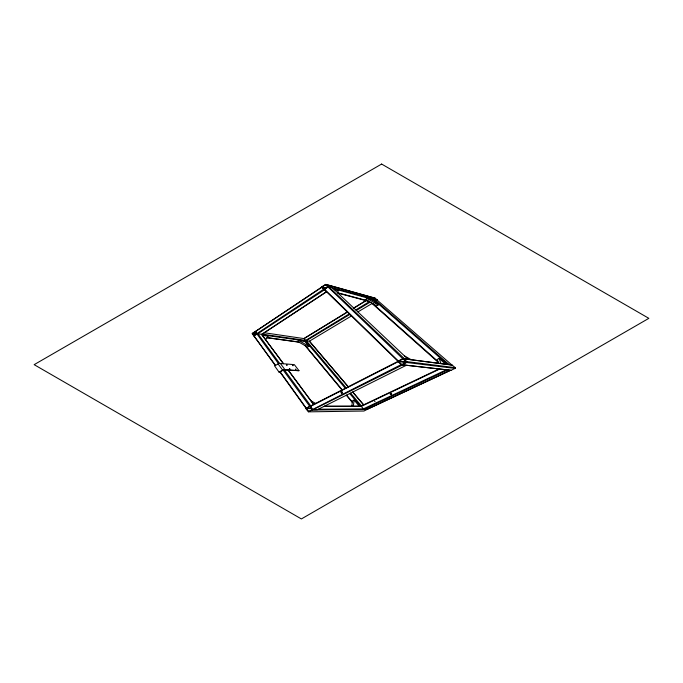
<?xml version="1.0" encoding="UTF-8"?>
<svg xmlns="http://www.w3.org/2000/svg" width="683" height="683" viewBox="0 0 683 683"><rect width="100%" height="100%" fill="white"/><g stroke="black" fill="none" stroke-linecap="round" stroke-linejoin="round"><path stroke-width="1.02" d="M324.408 289.703L324.297 289.66A2.587 1.494 0 0 1 323.691 289.319L321.582 287.133A1.392 0.803 0 0 1 321.702 286.843L325.748 284.376L375.198 298.189M321.966 287.108L325.586 284.666L327.618 286.834L324.109 289.105L321.992 287.15L325.663 288.141M397.976 361.247L324.331 289.626L327.942 286.911A1.392 0.803 0 0 0 328.062 286.621L325.97 284.487L375.377 298.275L377.494 300.315M256.893 333.722L254.127 335.652L252.462 333.663L256.296 334.2M252.437 333.586L255.391 331.631M353.367 406.137L354.076 400.059L352.488 400.836L351.839 406.137M397.941 361.384L310.492 406.035L312.635 409.51A1.545 0.896 0 0 1 312.566 409.791L308.545 411.849L363.988 411.029L367.539 409.185M337.53 292.64L338.281 290.702L334.337 289.626M265.678 339.613L268.188 336.207L262.554 335.404M341.227 392.11L342.132 391.999A1.144 0.666 0 0 1 342.234 392.87M342.234 392.921L341.876 393.058A1.076 0.615 0 0 1 341.654 392.196L341.739 392.042M374.6 401.502L375.095 401.621M255.707 331.289L321.582 287.202M255.655 331.383L321.667 287.364M323.631 289.268L257.132 333.458L255.681 331.468M261.922 334.38L257.747 333.816A1.733 0.999 0 0 1 257.312 333.611L257.192 333.552A1.392 0.803 0 0 1 257.081 333.944L257.201 333.953A1.46 0.845 0 0 1 257.653 333.859L324.493 289.78M283.3 363.655L261.615 334.388L326.457 291.692M261.965 334.354L326.585 291.82M322.06 286.894L325.97 287.936M252.522 333.424L256.62 333.996M407.469 358.831L403.576 358.396A2.459 1.417 0 0 0 402.919 358.566L398.044 361.128A1.46 0.845 0 0 0 397.941 361.427L401.186 364.748A2.834 1.639 0 0 0 401.715 365.046L405.6 365.559M310.603 405.975L310.406 406.001A2.442 1.409 0 0 0 309.655 406.214L283.24 370.16L279.082 372.175L274.626 365.934L278.664 363.621A3.808 2.194 0 0 1 279.467 363.433L294.339 364.637L298.983 370.69L284.376 369.913L310.739 405.907M298.753 340.527L297.464 341.321L307.632 347.075L308.938 346.29L304.823 341.38L298.753 340.527L308.938 346.29M367.087 298.556L365.525 299.513L376.657 305.864L378.237 304.925L372.756 300.102L367.087 298.556L378.237 304.925M304.097 338.409L347.288 311.96M353.768 307.99L365.866 300.58M264.372 332.766L304.114 338.614L347.434 312.097M353.922 308.127L366.131 300.657M349.269 313.881L305.642 340.424L262.221 334.183M355.8 309.911L369.332 301.69M304.823 341.38L305.6 340.919A1.332 0.768 0 0 1 306.121 340.8L309.484 341.227M372.756 300.102L373.695 299.547A1.264 0.726 0 0 1 374.182 299.427L377.281 300.204L451.574 364.722M304.114 338.614L305.728 340.51A1.631 0.939 0 0 0 306.189 340.749L349.833 314.428M356.381 310.458L370.101 302.125M279.082 372.175L283.214 369.853A4.021 2.322 0 0 1 284.026 369.665L298.983 370.69M351.412 315.964L309.356 341.218L348.168 386.8M357.909 311.9L372.064 303.5M324.468 289.259L323.819 289.37L324.288 289.498M403.311 358.908L398.479 361.469L401.877 364.474L406.394 362.203M308.366 411.832L305.924 408.758A1.246 0.717 0 0 1 305.941 408.195A0.888 0.512 0 0 1 306.146 407.999L310.389 406.172M308.81 411.405L306.232 408.417L309.766 406.539M398.087 361.751L310.475 406.436L309.954 406.18M341.449 392.751L342.431 392.255M341.269 392.127A1.144 0.666 0 0 0 341.363 393.007L342.465 392.631M308.656 411.482L312.225 409.604L310.133 406.607M455.083 368.41L451.019 370.314L402.185 364.765L406.692 362.494L455.083 368.41A0.931 0.538 0 0 0 455.382 368.154A0.948 0.546 0 0 0 455.279 367.676L452.001 364.978L402.697 358.669L328.002 286.945A1.323 0.76 0 0 1 328.48 286.843L332.339 287.816L407.64 358.899M451.019 370.314L401.083 364.662L312.712 409.441A1.648 0.948 0 0 0 313.121 409.655L402.116 365.166M313.54 409.732L317.407 409.698L405.804 365.542M445.598 364.133L439.16 358.473L437.188 359.437L438.443 363.185M398.257 360.94L324.502 289.233M438.734 369.085L361.187 406.035A0.879 0.504 0 0 0 361.281 406.359L363.501 408.98A1.605 0.922 0 0 0 363.919 409.211L367.292 409.254L449.901 370.579L447.058 370.237A2.109 1.212 0 0 1 446.545 369.973M439.451 369.17L361.273 406.359L324.109 406.411M390.565 393.929L391.41 393.681A0.99 0.572 0 0 1 391.368 394.467L390.702 394.535A0.922 0.538 0 0 1 390.514 393.715L391.239 393.596M390.582 394.253L391.555 393.801M446.059 369.921L363.39 408.861L318.509 409.219M364.252 409.279L447.237 370.28M367.454 409.219L450.029 370.57M402.185 364.765L401.613 364.85M287.022 365.217L286.433 364.978M390.992 394.569L391.052 394.561A0.922 0.529 0 0 1 390.753 393.784M312.31 410.031L367.249 409.501M306.257 408.588L311.542 408.554M306.351 408.28L311.328 408.255M324.613 406.163L361.162 406.129M275.531 365.396L253.863 335.942L257.013 334.021L278.51 363.672M286.612 364.842L287.065 365.055M253.863 335.942L252.138 333.654A1.392 0.803 0 0 1 252.258 333.347L255.493 331.357M295.833 369.546L295.389 369.298M289.49 368.683L289.959 368.931M295.568 369.161L296.029 369.409M289.754 369.068L289.31 368.837M292.674 365.362L293.127 365.593M292.939 365.738L292.52 365.525M398.522 361.529L405.941 362.434M451.463 364.688L448.791 364.329A1.545 0.896 0 0 0 448.065 364.466M398.616 361.187L406.505 362.127L402.996 358.959M403.551 358.575L406.931 361.64L455.279 367.676M306.394 340.8L346.136 387.833M403.926 358.771L452.385 365.157M267.044 337.761L298.949 342.157M267.147 337.615L298.599 341.961M262.118 334.815L305.463 340.988L345.282 388.268M255.169 331.656L256.868 333.628M261.615 334.388L283.513 363.68M338.094 293.178L368.743 301.348M337.633 292.742L367.787 300.81M333.219 288.567L373.533 299.632L447.442 364.372M327.968 286.39L377.4 300.033M325.304 284.717L325.817 284.862M374.48 299.427L448.816 364.329M311.098 400.887L315.606 403.422M404.421 355.86L410.901 359.54M372.961 303.756L437.837 361.358M371.279 302.8L438.127 362.246M328.89 286.869L404.012 358.37M309.553 341.304L348.27 386.749M352.795 392.059L363.672 404.831M352.693 392.11L363.569 404.882M350.627 393.152L361.401 405.907M349.756 393.587L360.317 406.129M354.076 400.059L359.181 406.129M305.779 346.025L342.226 389.831M346.64 395.141L352.351 401.997M305.139 345.666L341.961 389.967M346.366 395.278L352.3 402.407M288.363 370.212L313.702 404.396M288.141 370.195L313.54 404.481M280.32 363.399L284.888 369.614M257.986 333.867L279.62 363.416M278.066 363.877L282.608 370.118M280.218 371.928L306.155 407.999M254.161 336.087L275.3 365.533M279.987 372.064L305.924 408.186M439.16 358.473L440.911 363.51M406.94 361.64A1.144 0.657 0 0 1 406.709 362.451M360.564 406.137A1.998 1.153 0 0 1 361.316 405.95M381.618 164.057L34.15 364.662L301.382 518.943L648.85 318.338L381.618 164.057"/></g></svg>
